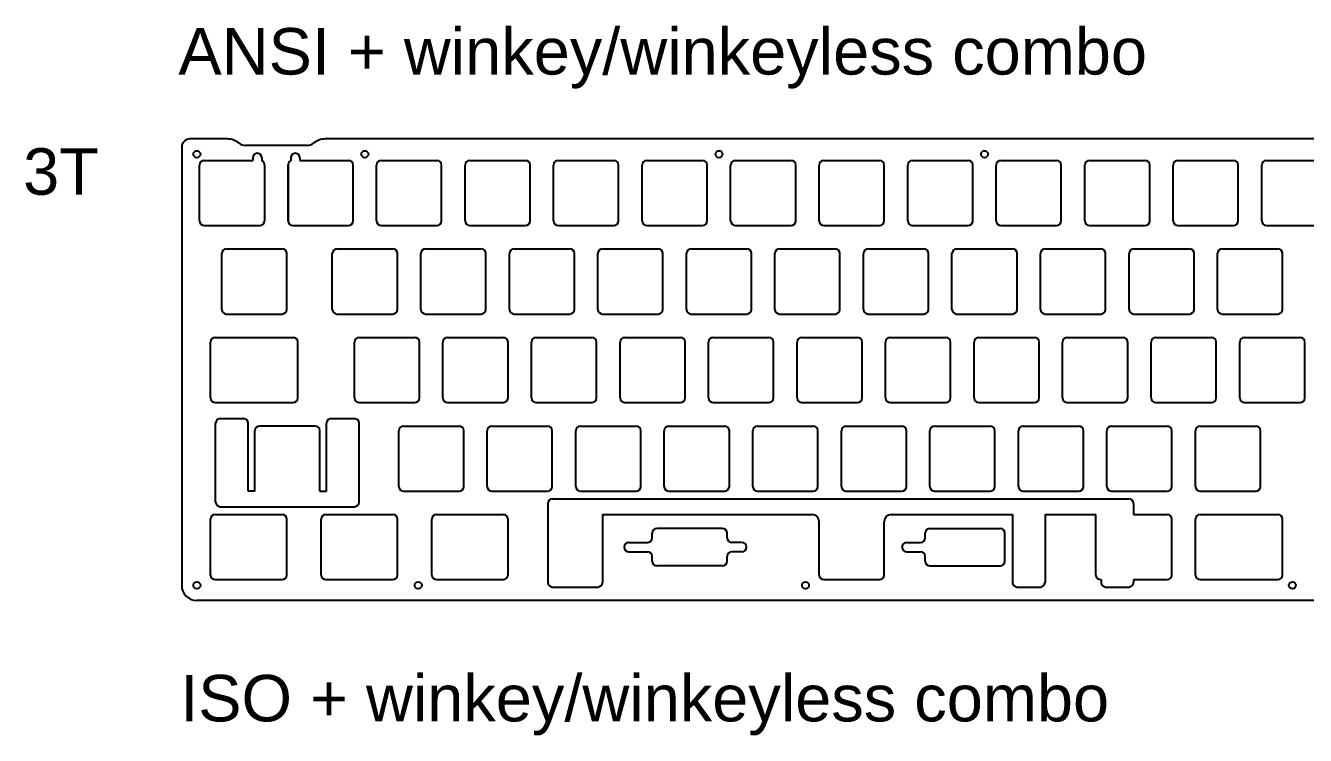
# Model space of a CAD drawing. Header units: millimetres. Extents: x 418 to 1622, y 220 to 808.
# Drawn here: x 1175.3 to 1450.7, y 523.2 to 675.9 of the extents above; entities that cross this region are included whole.
import ezdxf

# ---------------------------------------------------------------- set-up
doc = ezdxf.new("R2010")
doc.units = ezdxf.units.MM
doc.layers.add('보강판2t', color=4, linetype='Continuous')
doc.layers.add('보강판3t', color=30, linetype='Continuous')
doc.styles.get("Standard").update_dxf_attribs({"font": 'arial.ttf'})

msp = doc.modelspace()

# ---------------------------------------------------------------- linework, layer by layer
at = {"layer": '보강판3t', "color": 1}
for p, q in [((1218.73, 651.49), (1210.66, 651.49)), ((1235.97, 650.12), (1222.55, 650.12)), ((1495.51, 651.49), (1239.79, 651.49)), ((1208.89, 649.72), (1208.89, 555.47)), ((1224.17, 647.41), (1224.17, 646.89)), ((1226.17, 647.41), (1226.17, 646.8)), ((1232.35, 647.41), (1232.35, 646.8)), ((1234.35, 647.41), (1234.35, 646.89)), ((1212.73, 633.89), (1212.73, 645.89)), ((1213.73, 646.89), (1224.17, 646.89)), ((1226.73, 645.89), (1226.73, 633.89)), ((1231.78, 633.89), (1231.78, 645.89)), ((1231.78, 645.89), (1231.78, 633.89)), ((1234.35, 646.89), (1244.78, 646.89)), ((1245.78, 633.89), (1245.78, 645.89)), ((1250.83, 633.89), (1250.83, 645.89)), ((1251.83, 646.89), (1263.83, 646.89)), ((1264.83, 633.89), (1264.83, 645.89)), ((1269.88, 633.89), (1269.88, 645.89)), ((1270.88, 646.89), (1282.88, 646.89)), ((1283.88, 633.89), (1283.88, 645.89)), ((1288.93, 633.89), (1288.93, 645.89)), ((1289.93, 646.89), (1301.93, 646.89)), ((1302.93, 633.89), (1302.93, 645.89)), ((1307.98, 633.89), (1307.98, 645.89)), ((1308.98, 646.89), (1320.98, 646.89)), ((1321.98, 633.89), (1321.98, 645.89)), ((1327.03, 633.89), (1327.03, 645.89)), ((1328.03, 646.89), (1340.03, 646.89)), ((1341.03, 633.89), (1341.03, 645.89)), ((1346.08, 633.89), (1346.08, 645.89)), ((1347.08, 646.89), (1359.08, 646.89)), ((1360.08, 633.89), (1360.08, 645.89)), ((1365.13, 633.89), (1365.13, 645.89)), ((1366.13, 646.89), (1378.13, 646.89)), ((1379.13, 633.89), (1379.13, 645.89)), ((1384.18, 633.89), (1384.18, 645.89)), ((1385.18, 646.89), (1397.18, 646.89)), ((1398.18, 633.89), (1398.18, 645.89)), ((1403.23, 633.89), (1403.23, 645.89)), ((1404.23, 646.89), (1416.23, 646.89)), ((1417.23, 633.89), (1417.23, 645.89)), ((1422.28, 633.89), (1422.28, 645.89)), ((1423.28, 646.89), (1435.28, 646.89)), ((1436.28, 633.89), (1436.28, 645.89)), ((1441.33, 633.89), (1441.33, 645.89)), ((1442.33, 646.89), (1454.33, 646.89)), ((1213.73, 632.89), (1225.73, 632.89)), ((1232.78, 632.89), (1244.78, 632.89)), ((1251.83, 632.89), (1263.83, 632.89)), ((1270.88, 632.89), (1282.88, 632.89)), ((1289.93, 632.89), (1301.93, 632.89)), ((1308.98, 632.89), (1320.98, 632.89)), ((1328.03, 632.89), (1340.03, 632.89)), ((1347.08, 632.89), (1359.08, 632.89)), ((1366.13, 632.89), (1378.13, 632.89)), ((1385.18, 632.89), (1397.18, 632.89)), ((1404.23, 632.89), (1416.23, 632.89)), ((1423.28, 632.89), (1435.28, 632.89)), ((1442.33, 632.89), (1454.33, 632.89)), ((1217.5, 614.84), (1217.5, 626.84)), ((1218.5, 627.84), (1230.5, 627.84)), ((1231.5, 614.84), (1231.5, 626.84)), ((1241.31, 614.84), (1241.31, 626.84)), ((1242.31, 627.84), (1254.31, 627.84)), ((1255.31, 614.84), (1255.31, 626.84)), ((1260.36, 614.84), (1260.36, 626.84)), ((1261.36, 627.84), (1273.36, 627.84)), ((1274.36, 614.84), (1274.36, 626.84)), ((1279.41, 614.84), (1279.41, 626.84)), ((1280.41, 627.84), (1292.41, 627.84)), ((1293.41, 614.84), (1293.41, 626.84)), ((1298.46, 614.84), (1298.46, 626.84)), ((1299.46, 627.84), (1311.46, 627.84)), ((1312.46, 614.84), (1312.46, 626.84)), ((1317.51, 614.84), (1317.51, 626.84)), ((1318.51, 627.84), (1330.51, 627.84)), ((1331.51, 614.84), (1331.51, 626.84)), ((1336.56, 614.84), (1336.56, 626.84)), ((1337.56, 627.84), (1349.56, 627.84)), ((1350.56, 614.84), (1350.56, 626.84)), ((1355.61, 614.84), (1355.61, 626.84)), ((1356.61, 627.84), (1368.61, 627.84)), ((1369.61, 614.84), (1369.61, 626.84)), ((1374.66, 614.84), (1374.66, 626.84)), ((1375.66, 627.84), (1387.66, 627.84)), ((1388.66, 614.84), (1388.66, 626.84)), ((1393.71, 614.84), (1393.71, 626.84)), ((1394.71, 627.84), (1406.71, 627.84)), ((1407.71, 614.84), (1407.71, 626.84)), ((1412.76, 614.84), (1412.76, 626.84)), ((1413.76, 627.84), (1425.76, 627.84)), ((1426.76, 614.84), (1426.76, 626.84)), ((1431.81, 614.84), (1431.81, 626.84)), ((1432.81, 627.84), (1444.81, 627.84)), ((1445.81, 614.84), (1445.81, 626.84)), ((1218.5, 613.84), (1230.5, 613.84)), ((1242.31, 613.84), (1254.31, 613.84)), ((1261.36, 613.84), (1273.36, 613.84)), ((1280.41, 613.84), (1292.41, 613.84)), ((1299.46, 613.84), (1311.46, 613.84)), ((1318.51, 613.84), (1330.51, 613.84)), ((1337.56, 613.84), (1349.56, 613.84)), ((1356.61, 613.84), (1368.61, 613.84)), ((1375.66, 613.84), (1387.66, 613.84)), ((1394.71, 613.84), (1406.71, 613.84)), ((1413.76, 613.84), (1425.76, 613.84)), ((1432.81, 613.84), (1444.81, 613.84)), ((1216.12, 608.79), (1232.88, 608.79)), ((1247.07, 608.79), (1259.07, 608.79)), ((1266.12, 608.79), (1278.12, 608.79)), ((1285.17, 608.79), (1297.17, 608.79)), ((1304.22, 608.79), (1316.22, 608.79)), ((1323.27, 608.79), (1335.27, 608.79)), ((1342.32, 608.79), (1354.32, 608.79)), ((1361.37, 608.79), (1373.37, 608.79)), ((1380.42, 608.79), (1392.42, 608.79)), ((1399.47, 608.79), (1411.47, 608.79)), ((1418.52, 608.79), (1430.52, 608.79)), ((1437.57, 608.79), (1449.57, 608.79)), ((1215.12, 595.79), (1215.12, 607.79)), ((1233.88, 595.79), (1233.88, 607.79)), ((1246.07, 595.79), (1246.07, 607.79)), ((1260.07, 595.79), (1260.07, 607.79)), ((1265.12, 595.79), (1265.12, 607.79)), ((1279.12, 595.79), (1279.12, 607.79)), ((1284.17, 595.79), (1284.17, 607.79)), ((1298.17, 595.79), (1298.17, 607.79)), ((1303.22, 595.79), (1303.22, 607.79)), ((1317.22, 595.79), (1317.22, 607.79)), ((1322.27, 595.79), (1322.27, 607.79)), ((1336.27, 595.79), (1336.27, 607.79)), ((1341.32, 595.79), (1341.32, 607.79)), ((1355.32, 595.79), (1355.32, 607.79)), ((1360.37, 595.79), (1360.37, 607.79)), ((1374.37, 595.79), (1374.37, 607.79)), ((1379.42, 595.79), (1379.42, 607.79)), ((1393.42, 595.79), (1393.42, 607.79)), ((1398.47, 595.79), (1398.47, 607.79)), ((1412.47, 595.79), (1412.47, 607.79)), ((1417.52, 595.79), (1417.52, 607.79)), ((1431.52, 595.79), (1431.52, 607.79)), ((1436.57, 595.79), (1436.57, 607.79)), ((1450.57, 595.79), (1450.57, 607.79)), ((1216.12, 594.79), (1232.88, 594.79)), ((1247.07, 594.79), (1259.07, 594.79)), ((1266.12, 594.79), (1278.12, 594.79)), ((1285.17, 594.79), (1297.17, 594.79)), ((1304.22, 594.79), (1316.22, 594.79)), ((1323.27, 594.79), (1335.27, 594.79)), ((1342.32, 594.79), (1354.32, 594.79)), ((1361.37, 594.79), (1373.37, 594.79)), ((1380.42, 594.79), (1392.42, 594.79)), ((1399.47, 594.79), (1411.47, 594.79)), ((1418.52, 594.79), (1430.52, 594.79)), ((1437.57, 594.79), (1449.57, 594.79)), ((1216.2, 573.39), (1216.2, 590.33)), ((1217.2, 591.33), (1222.2, 591.33)), ((1223.2, 575.74), (1223.2, 590.33)), ((1237.64, 589.74), (1225.64, 589.74)), ((1240.08, 575.74), (1240.08, 590.33)), ((1241.08, 591.33), (1246.08, 591.33)), ((1247.08, 573.39), (1247.08, 590.33)), ((1256.6, 589.74), (1268.6, 589.74)), ((1275.65, 589.74), (1287.65, 589.74)), ((1294.7, 589.74), (1306.7, 589.74)), ((1313.75, 589.74), (1325.75, 589.74)), ((1332.8, 589.74), (1344.8, 589.74)), ((1351.85, 589.74), (1363.85, 589.74)), ((1370.9, 589.74), (1382.9, 589.74)), ((1389.95, 589.74), (1401.95, 589.74)), ((1409, 589.74), (1421, 589.74)), ((1428.05, 589.74), (1440.05, 589.74)), ((1224.64, 575.74), (1224.64, 588.74)), ((1238.64, 575.74), (1238.64, 588.74)), ((1255.6, 576.74), (1255.6, 588.74)), ((1269.6, 576.74), (1269.6, 588.74)), ((1274.65, 576.74), (1274.65, 588.74)), ((1288.65, 576.74), (1288.65, 588.74)), ((1293.7, 576.74), (1293.7, 588.74)), ((1307.7, 576.74), (1307.7, 588.74)), ((1312.75, 576.74), (1312.75, 588.74)), ((1326.75, 576.74), (1326.75, 588.74)), ((1331.8, 576.74), (1331.8, 588.74)), ((1345.8, 576.74), (1345.8, 588.74)), ((1350.85, 576.74), (1350.85, 588.74)), ((1364.85, 576.74), (1364.85, 588.74)), ((1369.9, 576.74), (1369.9, 588.74)), ((1383.9, 576.74), (1383.9, 588.74)), ((1388.95, 576.74), (1388.95, 588.74)), ((1402.95, 576.74), (1402.95, 588.74)), ((1408, 576.74), (1408, 588.74)), ((1422, 576.74), (1422, 588.74)), ((1427.05, 576.74), (1427.05, 588.74)), ((1441.05, 576.74), (1441.05, 588.74)), ((1224.64, 575.74), (1223.2, 575.74)), ((1238.64, 575.74), (1240.08, 575.74)), ((1256.6, 575.74), (1268.6, 575.74)), ((1275.65, 575.74), (1287.65, 575.74)), ((1294.7, 575.74), (1306.7, 575.74)), ((1313.75, 575.74), (1325.75, 575.74)), ((1332.8, 575.74), (1344.8, 575.74)), ((1351.85, 575.74), (1363.85, 575.74)), ((1370.9, 575.74), (1382.9, 575.74)), ((1389.95, 575.74), (1401.95, 575.74)), ((1409, 575.74), (1421, 575.74)), ((1428.05, 575.74), (1440.05, 575.74)), ((1287.67, 573.05), (1287.67, 556.11)), ((1288.67, 574.05), (1412.73, 574.05)), ((1413.73, 573.05), (1413.73, 570.69)), ((1216.12, 570.69), (1230.5, 570.69)), ((1217.2, 572.39), (1246.08, 572.39)), ((1239.93, 570.69), (1254.31, 570.69)), ((1263.74, 570.69), (1278.12, 570.69)), ((1299.43, 570.69), (1299.43, 556.11)), ((1299.43, 570.69), (1344.58, 570.69)), ((1361.58, 570.69), (1387.68, 570.69)), ((1387.68, 570.69), (1387.68, 556.11)), ((1394.68, 570.69), (1394.68, 556.11)), ((1394.68, 570.69), (1405.62, 570.69)), ((1405.62, 557.69), (1405.62, 570.69)), ((1413.73, 570.69), (1421, 570.69)), ((1428.05, 570.69), (1444.81, 570.69)), ((1215.12, 557.69), (1215.12, 569.69)), ((1231.5, 557.69), (1231.5, 569.69)), ((1238.93, 557.69), (1238.93, 569.69)), ((1255.31, 557.69), (1255.31, 569.69)), ((1262.74, 557.69), (1262.74, 569.69)), ((1279.12, 557.69), (1279.12, 569.69)), ((1325.27, 567.69), (1311.12, 567.69)), ((1346.08, 557.69), (1346.08, 569.19)), ((1360.08, 557.69), (1360.08, 569.19)), ((1369.9, 567.69), (1385.05, 567.69)), ((1422, 557.69), (1422, 569.69)), ((1427.05, 557.69), (1427.05, 569.69)), ((1445.81, 557.69), (1445.81, 569.69)), ((1305.12, 564.69), (1309.12, 564.69)), ((1310.12, 565.69), (1310.12, 566.69)), ((1326.27, 565.69), (1326.27, 566.69)), ((1329.46, 564.69), (1327.27, 564.69)), ((1364.9, 564.69), (1367.9, 564.69)), ((1368.9, 565.69), (1368.9, 566.69)), ((1386.05, 560.69), (1386.05, 566.69)), ((1305.12, 562.69), (1309.12, 562.69)), ((1329.46, 562.69), (1327.27, 562.69)), ((1364.9, 562.69), (1367.9, 562.69)), ((1310.12, 560.69), (1310.12, 561.69)), ((1325.27, 559.69), (1311.12, 559.69)), ((1326.27, 560.69), (1326.27, 561.69)), ((1368.9, 560.69), (1368.9, 561.69)), ((1369.9, 559.69), (1385.05, 559.69)), ((1216.12, 556.69), (1230.5, 556.69)), ((1239.93, 556.69), (1254.31, 556.69)), ((1263.74, 556.69), (1278.12, 556.69)), ((1347.08, 556.69), (1359.08, 556.69)), ((1406.62, 556.69), (1406.73, 556.69)), ((1406.73, 556.69), (1406.73, 556.11)), ((1413.73, 556.69), (1421, 556.69)), ((1413.73, 556.69), (1413.73, 556.11)), ((1428.05, 556.69), (1444.81, 556.69)), ((1288.67, 555.11), (1298.43, 555.11)), ((1388.68, 555.11), (1393.68, 555.11)), ((1407.73, 555.11), (1412.73, 555.11)), ((1494.01, 552.2), (1212.16, 552.2))]:
    msp.add_line(p, q, dxfattribs=at)
for centre in [(1212.16, 648.22), (1248.31, 648.22), (1324.51, 648.22), (1381.66, 648.22), (1212.16, 555.47), (1259.79, 555.47), (1343.14, 555.47), (1447.91, 555.47)]:
    msp.add_circle(centre, 0.75, dxfattribs=at)
for centre, radius, start, end in [((1210.66, 649.72), 1.77, 90, 180), ((1218.73, 647.49), 4, 50.5038, 90), ((1222.55, 652.12), 2, 230.5038, 270), ((1235.97, 652.12), 2, 270, 309.4962), ((1239.79, 647.49), 4, 90, 129.4962), ((1213.73, 645.89), 1, 90, 180), ((1225.73, 645.89), 1, 0, 64.2147), ((1232.78, 645.89), 1, 115.7853, 180), ((1232.78, 645.89), 1, 115.7853, 180), ((1244.78, 645.89), 1, 0, 90), ((1251.83, 645.89), 1, 90, 180), ((1263.83, 645.89), 1, 0, 90), ((1270.88, 645.89), 1, 90, 180), ((1282.88, 645.89), 1, 0, 90), ((1289.93, 645.89), 1, 90, 180), ((1301.93, 645.89), 1, 0, 90), ((1308.98, 645.89), 1, 90, 180), ((1320.98, 645.89), 1, 0, 90), ((1328.03, 645.89), 1, 90, 180), ((1340.03, 645.89), 1, 0, 90), ((1347.08, 645.89), 1, 90, 180), ((1359.08, 645.89), 1, 0, 90), ((1366.13, 645.89), 1, 90, 180), ((1378.13, 645.89), 1, 0, 90), ((1385.18, 645.89), 1, 90, 180), ((1397.18, 645.89), 1, 0, 90), ((1404.23, 645.89), 1, 90, 180), ((1416.23, 645.89), 1, 0, 90), ((1423.28, 645.89), 1, 90, 180), ((1435.28, 645.89), 1, 0, 90), ((1442.33, 645.89), 1, 90, 180), ((1213.73, 633.89), 1, 180, 270), ((1225.73, 633.89), 1, 270, 0), ((1232.78, 633.89), 1, 180, 270), ((1244.78, 633.89), 1, 270, 0), ((1251.83, 633.89), 1, 180, 270), ((1263.83, 633.89), 1, 270, 0), ((1270.88, 633.89), 1, 180, 270), ((1282.88, 633.89), 1, 270, 0), ((1289.93, 633.89), 1, 180, 270), ((1301.93, 633.89), 1, 270, 0), ((1308.98, 633.89), 1, 180, 270), ((1320.98, 633.89), 1, 270, 0), ((1328.03, 633.89), 1, 180, 270), ((1340.03, 633.89), 1, 270, 0), ((1347.08, 633.89), 1, 180, 270), ((1359.08, 633.89), 1, 270, 0), ((1366.13, 633.89), 1, 180, 270), ((1378.13, 633.89), 1, 270, 0), ((1385.18, 633.89), 1, 180, 270), ((1397.18, 633.89), 1, 270, 0), ((1404.23, 633.89), 1, 180, 270), ((1416.23, 633.89), 1, 270, 0), ((1423.28, 633.89), 1, 180, 270), ((1435.28, 633.89), 1, 270, 0), ((1442.33, 633.89), 1, 180, 270), ((1218.5, 626.84), 1, 90, 180), ((1230.5, 626.84), 1, 0, 90), ((1242.31, 626.84), 1, 90, 180), ((1254.31, 626.84), 1, 0, 90), ((1261.36, 626.84), 1, 90, 180), ((1273.36, 626.84), 1, 0, 90), ((1280.41, 626.84), 1, 90, 180), ((1292.41, 626.84), 1, 0, 90), ((1299.46, 626.84), 1, 90, 180), ((1311.46, 626.84), 1, 0, 90), ((1318.51, 626.84), 1, 90, 180), ((1330.51, 626.84), 1, 0, 90), ((1337.56, 626.84), 1, 90, 180), ((1349.56, 626.84), 1, 0, 90), ((1356.61, 626.84), 1, 90, 180), ((1368.61, 626.84), 1, 0, 90), ((1375.66, 626.84), 1, 90, 180), ((1387.66, 626.84), 1, 0, 90), ((1394.71, 626.84), 1, 90, 180), ((1406.71, 626.84), 1, 0, 90), ((1413.76, 626.84), 1, 90, 180), ((1425.76, 626.84), 1, 0, 90), ((1432.81, 626.84), 1, 90, 180), ((1444.81, 626.84), 1, 0, 90), ((1218.5, 614.84), 1, 180, 270), ((1230.5, 614.84), 1, 270, 0), ((1242.31, 614.84), 1, 180, 270), ((1254.31, 614.84), 1, 270, 0), ((1261.36, 614.84), 1, 180, 270), ((1273.36, 614.84), 1, 270, 0), ((1280.41, 614.84), 1, 180, 270), ((1292.41, 614.84), 1, 270, 0), ((1299.46, 614.84), 1, 180, 270), ((1311.46, 614.84), 1, 270, 0), ((1318.51, 614.84), 1, 180, 270), ((1330.51, 614.84), 1, 270, 0), ((1337.56, 614.84), 1, 180, 270), ((1349.56, 614.84), 1, 270, 0), ((1356.61, 614.84), 1, 180, 270), ((1368.61, 614.84), 1, 270, 0), ((1375.66, 614.84), 1, 180, 270), ((1387.66, 614.84), 1, 270, 0), ((1394.71, 614.84), 1, 180, 270), ((1406.71, 614.84), 1, 270, 0), ((1413.76, 614.84), 1, 180, 270), ((1425.76, 614.84), 1, 270, 0), ((1432.81, 614.84), 1, 180, 270), ((1444.81, 614.84), 1, 270, 0), ((1216.12, 607.79), 1, 90, 180), ((1232.88, 607.79), 1, 0, 90), ((1247.07, 607.79), 1, 90, 180), ((1259.07, 607.79), 1, 0, 90), ((1266.12, 607.79), 1, 90, 180), ((1278.12, 607.79), 1, 0, 90), ((1285.17, 607.79), 1, 90, 180), ((1297.17, 607.79), 1, 0, 90), ((1304.22, 607.79), 1, 90, 180), ((1316.22, 607.79), 1, 0, 90), ((1323.27, 607.79), 1, 90, 180), ((1335.27, 607.79), 1, 0, 90), ((1342.32, 607.79), 1, 90, 180), ((1354.32, 607.79), 1, 0, 90), ((1361.37, 607.79), 1, 90, 180), ((1373.37, 607.79), 1, 0, 90), ((1380.42, 607.79), 1, 90, 180), ((1392.42, 607.79), 1, 0, 90), ((1399.47, 607.79), 1, 90, 180), ((1411.47, 607.79), 1, 0, 90), ((1418.52, 607.79), 1, 90, 180), ((1430.52, 607.79), 1, 0, 90), ((1437.57, 607.79), 1, 90, 180), ((1449.57, 607.79), 1, 0, 90), ((1216.12, 595.79), 1, 180, 270), ((1232.88, 595.79), 1, 270, 0), ((1247.07, 595.79), 1, 180, 270), ((1259.07, 595.79), 1, 270, 0), ((1266.12, 595.79), 1, 180, 270), ((1278.12, 595.79), 1, 270, 0), ((1285.17, 595.79), 1, 180, 270), ((1297.17, 595.79), 1, 270, 0), ((1304.22, 595.79), 1, 180, 270), ((1316.22, 595.79), 1, 270, 0), ((1323.27, 595.79), 1, 180, 270), ((1335.27, 595.79), 1, 270, 0), ((1342.32, 595.79), 1, 180, 270), ((1354.32, 595.79), 1, 270, 0), ((1361.37, 595.79), 1, 180, 270), ((1373.37, 595.79), 1, 270, 0), ((1380.42, 595.79), 1, 180, 270), ((1392.42, 595.79), 1, 270, 0), ((1399.47, 595.79), 1, 180, 270), ((1411.47, 595.79), 1, 270, 0), ((1418.52, 595.79), 1, 180, 270), ((1430.52, 595.79), 1, 270, 0), ((1437.57, 595.79), 1, 180, 270), ((1449.57, 595.79), 1, 270, 0), ((1217.2, 590.33), 1, 90, 180), ((1222.2, 590.33), 1, 360, 90), ((1225.64, 588.74), 1, 90, 180), ((1237.64, 588.74), 1, 0, 90), ((1241.08, 590.33), 1, 90, 180), ((1246.08, 590.33), 1, 360, 90), ((1256.6, 588.74), 1, 90, 180), ((1268.6, 588.74), 1, 0, 90), ((1275.65, 588.74), 1, 90, 180), ((1287.65, 588.74), 1, 0, 90), ((1294.7, 588.74), 1, 90, 180), ((1306.7, 588.74), 1, 0, 90), ((1313.75, 588.74), 1, 90, 180), ((1325.75, 588.74), 1, 0, 90), ((1332.8, 588.74), 1, 90, 180), ((1344.8, 588.74), 1, 0, 90), ((1351.85, 588.74), 1, 90, 180), ((1363.85, 588.74), 1, 0, 90), ((1370.9, 588.74), 1, 90, 180), ((1382.9, 588.74), 1, 0, 90), ((1389.95, 588.74), 1, 90, 180), ((1401.95, 588.74), 1, 0, 90), ((1409, 588.74), 1, 90, 180), ((1421, 588.74), 1, 0, 90), ((1428.05, 588.74), 1, 90, 180), ((1440.05, 588.74), 1, 0, 90), ((1256.6, 576.74), 1, 180, 270), ((1268.6, 576.74), 1, 270, 0), ((1275.65, 576.74), 1, 180, 270), ((1287.65, 576.74), 1, 270, 0), ((1294.7, 576.74), 1, 180, 270), ((1306.7, 576.74), 1, 270, 0), ((1313.75, 576.74), 1, 180, 270), ((1325.75, 576.74), 1, 270, 0), ((1332.8, 576.74), 1, 180, 270), ((1344.8, 576.74), 1, 270, 0), ((1351.85, 576.74), 1, 180, 270), ((1363.85, 576.74), 1, 270, 0), ((1370.9, 576.74), 1, 180, 270), ((1382.9, 576.74), 1, 270, 0), ((1389.95, 576.74), 1, 180, 270), ((1401.95, 576.74), 1, 270, 0), ((1409, 576.74), 1, 180, 270), ((1421, 576.74), 1, 270, 0), ((1428.05, 576.74), 1, 180, 270), ((1440.05, 576.74), 1, 270, 0), ((1217.2, 573.39), 1, 180, 270), ((1246.08, 573.39), 1, 270, 360), ((1288.67, 573.05), 1, 90, 180), ((1412.73, 573.05), 1, 0, 90), ((1216.12, 569.69), 1, 90, 180), ((1230.5, 569.69), 1, 0, 90), ((1239.93, 569.69), 1, 90, 180), ((1254.31, 569.69), 1, 0, 90), ((1263.74, 569.69), 1, 90, 180), ((1278.12, 569.69), 1, 0, 90), ((1344.58, 569.19), 1.5, 0, 90), ((1361.58, 569.19), 1.5, 90, 180), ((1421, 569.69), 1, 0, 90), ((1428.05, 569.69), 1, 90, 180), ((1444.81, 569.69), 1, 0, 90), ((1311.12, 566.69), 1, 90, 180), ((1325.27, 566.69), 1, 360, 90), ((1369.9, 566.69), 1, 90, 180), ((1385.05, 566.69), 1, 0, 90), ((1305.12, 563.69), 1, 90, 180), ((1309.12, 565.69), 1, 270, 0), ((1327.27, 565.69), 1, 180, 270), ((1329.46, 563.69), 1, 0, 90), ((1364.9, 563.69), 1, 90, 180), ((1367.9, 565.69), 1, 270, 0), ((1305.12, 563.69), 1, 180, 270), ((1309.12, 561.69), 1, 0, 90), ((1327.27, 561.69), 1, 90, 180), ((1329.46, 563.69), 1, 270, 0), ((1364.9, 563.69), 1, 180, 270), ((1367.9, 561.69), 1, 0, 90), ((1311.12, 560.69), 1, 180, 270), ((1325.27, 560.69), 1, 270, 0), ((1369.9, 560.69), 1, 180, 270), ((1385.05, 560.69), 1, 270, 0), ((1216.12, 557.69), 1, 180, 270), ((1230.5, 557.69), 1, 270, 0), ((1239.93, 557.69), 1, 180, 270), ((1254.31, 557.69), 1, 270, 0), ((1263.74, 557.69), 1, 180, 270), ((1278.12, 557.69), 1, 270, 0), ((1347.08, 557.69), 1, 180, 270), ((1359.08, 557.69), 1, 270, 0), ((1406.62, 557.69), 1, 180, 270), ((1421, 557.69), 1, 270, 0), ((1428.05, 557.69), 1, 180, 270), ((1444.81, 557.69), 1, 270, 0), ((1212.16, 555.47), 3.27, 180, 270), ((1288.67, 556.11), 1, 180, 270), ((1298.43, 556.11), 1, 270, 0), ((1388.68, 556.11), 1, 180, 270), ((1393.68, 556.11), 1, 270, 0), ((1407.73, 556.11), 1, 180, 270), ((1412.73, 556.11), 1, 270, 0)]:
    msp.add_arc(centre, radius, start, end, dxfattribs=at)
at = {"layer": '보강판3t', "color": 1, "linetype": 'Continuous'}
for centre in [(1225.17, 647.41), (1233.35, 647.41)]:
    msp.add_arc(centre, 1, 0, 180, dxfattribs=at)

# ---------------------------------------------------------------- texts
at = {"layer": '보강판2t', "color": 2, "insert": (1208.57, 536.2), "char_height": 10, "attachment_point": 1}
msp.add_mtext_dynamic_manual_height_columns('ISO + winkey/winkeyless combo', width=268.7042, gutter_width=12.5, heights=[0], dxfattribs=at)
at = {"layer": '보강판3t', "color": 1, "insert": (1208.19, 675.35), "char_height": 10, "attachment_point": 1}
msp.add_mtext_dynamic_manual_height_columns('ANSI + winkey/winkeyless combo', width=268.7042, gutter_width=12.5, heights=[0], dxfattribs=at)
at = {"layer": '보강판3t', "insert": (1174.77, 649.5), "char_height": 10, "attachment_point": 1}
msp.add_mtext_dynamic_manual_height_columns('3T', width=64.2137, gutter_width=12.5, heights=[0], dxfattribs=at)

doc.saveas('drawing.dxf')
